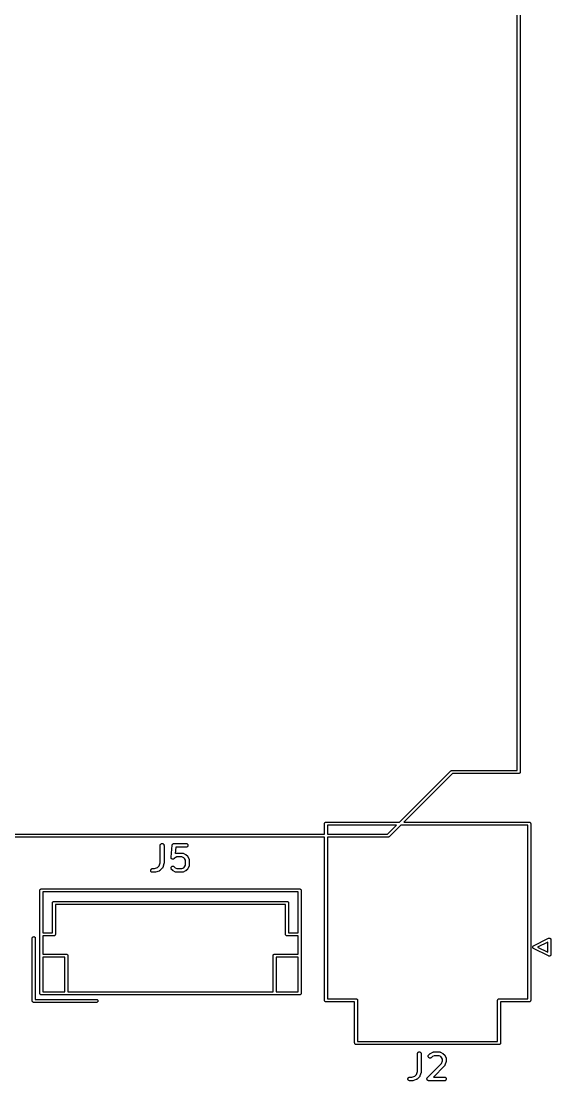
# Model space of a CAD drawing. Extents: x 61 to 193, y -174 to -70.
# Drawn here: x 171.81 to 192.92, y -172.97 to -130.74 of the extents above; entities that cross this region are included whole.
import ezdxf

# ---------------------------------------------------------------- set-up
doc = ezdxf.new("R2010")
doc.units = 0
doc.header["$MEASUREMENT"] = 0
doc.layers.add('BLACK', color=7, linetype='CONTINUOUS')

msp = doc.modelspace()

# ---------------------------------------------------------------- linework, layer by layer
at = {"layer": 'BLACK', "linetype": 'CONTINUOUS'}
for p, q in [((191.586, -160.598), (191.586, -94.418)), ((191.706, -94.3609), (191.706, -160.655)), ((186.889, -162.66), (188.931, -160.618)), ((189.001, -160.718), (187.059, -162.66)), ((188.931, -160.618), (188.933, -160.615)), ((188.933, -160.615), (188.936, -160.613)), ((188.936, -160.613), (188.943, -160.608)), ((188.936, -160.613), (188.936, -160.613)), ((188.943, -160.608), (188.95, -160.604)), ((188.95, -160.604), (188.953, -160.602)), ((188.953, -160.602), (188.964, -160.599)), ((188.964, -160.599), (188.973, -160.598)), ((188.973, -160.598), (188.973, -160.598)), ((188.973, -160.598), (188.976, -160.598)), ((188.976, -160.598), (188.979, -160.598)), ((188.979, -160.598), (191.586, -160.598)), ((191.643, -160.718), (189.001, -160.718)), ((191.646, -160.718), (191.643, -160.718)), ((191.649, -160.718), (191.646, -160.718)), ((191.658, -160.717), (191.649, -160.718)), ((191.649, -160.718), (191.649, -160.718)), ((191.669, -160.714), (191.658, -160.717)), ((191.679, -160.708), (191.669, -160.714)), ((191.689, -160.701), (191.679, -160.708)), ((191.696, -160.691), (191.689, -160.701)), ((191.702, -160.681), (191.696, -160.691)), ((191.705, -160.67), (191.702, -160.681)), ((191.706, -160.658), (191.705, -160.67)), ((191.706, -160.655), (191.706, -160.658)), ((183.902, -162.72), (183.903, -162.708)), ((183.902, -162.723), (183.902, -162.72)), ((183.902, -163.138), (183.902, -162.723)), ((183.903, -162.708), (183.906, -162.697)), ((183.906, -162.697), (183.912, -162.687)), ((183.912, -162.687), (183.919, -162.677)), ((183.919, -162.677), (183.929, -162.67)), ((183.929, -162.67), (183.939, -162.664)), ((183.939, -162.664), (183.95, -162.661)), ((183.95, -162.661), (183.959, -162.66)), ((183.959, -162.66), (183.959, -162.66)), ((183.959, -162.66), (183.962, -162.66)), ((183.962, -162.66), (183.965, -162.66)), ((183.965, -162.66), (186.889, -162.66)), ((184.022, -162.78), (184.022, -163.138)), ((186.769, -162.78), (184.022, -162.78)), ((186.411, -163.138), (186.769, -162.78)), ((186.939, -162.78), (186.481, -163.238)), ((192.002, -162.78), (186.939, -162.78)), ((187.059, -162.66), (192.059, -162.66)), ((192.002, -169.7), (192.002, -162.78)), ((192.059, -162.66), (192.062, -162.66)), ((192.062, -162.66), (192.065, -162.66)), ((192.065, -162.66), (192.065, -162.66)), ((192.065, -162.66), (192.074, -162.661)), ((192.074, -162.661), (192.085, -162.664)), ((192.085, -162.664), (192.095, -162.67)), ((192.095, -162.67), (192.105, -162.677)), ((192.105, -162.677), (192.112, -162.687)), ((192.112, -162.687), (192.118, -162.697)), ((192.118, -162.697), (192.121, -162.708)), ((192.121, -162.708), (192.122, -162.72)), ((192.122, -162.72), (192.122, -162.723)), ((192.122, -162.723), (192.122, -169.757)), ((162.862, -163.138), (183.902, -163.138)), ((183.902, -163.258), (162.862, -163.258)), ((183.902, -169.757), (183.902, -163.258)), ((184.022, -163.138), (186.411, -163.138)), ((186.433, -163.258), (184.022, -163.258)), ((184.022, -163.258), (184.022, -169.7)), ((186.436, -163.258), (186.433, -163.258)), ((186.439, -163.258), (186.436, -163.258)), ((186.448, -163.257), (186.439, -163.258)), ((186.439, -163.258), (186.439, -163.258)), ((186.459, -163.254), (186.448, -163.257)), ((186.469, -163.248), (186.459, -163.254)), ((186.47, -163.247), (186.469, -163.248)), ((186.476, -163.243), (186.47, -163.247)), ((186.479, -163.241), (186.476, -163.243)), ((186.476, -163.243), (186.476, -163.243)), ((186.481, -163.238), (186.479, -163.241)), ((177.352, -163.583), (177.353, -163.569)), ((177.352, -163.584), (177.352, -163.583)), ((177.352, -164.286), (177.352, -163.584)), ((177.353, -163.569), (177.358, -163.555)), ((177.358, -163.555), (177.365, -163.542)), ((177.365, -163.542), (177.374, -163.531)), ((177.374, -163.531), (177.386, -163.522)), ((177.386, -163.522), (177.399, -163.515)), ((177.399, -163.515), (177.413, -163.511)), ((177.413, -163.511), (177.427, -163.509)), ((177.427, -163.509), (177.442, -163.511)), ((177.442, -163.511), (177.456, -163.515)), ((177.456, -163.515), (177.469, -163.522)), ((177.469, -163.522), (177.48, -163.532)), ((177.48, -163.532), (177.489, -163.543)), ((177.489, -163.543), (177.496, -163.556)), ((177.496, -163.556), (177.5, -163.57)), ((177.5, -163.57), (177.502, -163.584)), ((177.502, -163.584), (177.502, -164.299)), ((177.781, -164.053), (177.828, -163.577)), ((177.828, -163.576), (177.829, -163.573)), ((177.828, -163.577), (177.828, -163.576)), ((177.829, -163.569), (177.831, -163.565)), ((177.829, -163.573), (177.829, -163.569)), ((177.831, -163.562), (177.833, -163.559)), ((177.831, -163.565), (177.831, -163.562)), ((177.833, -163.559), (177.834, -163.555)), ((177.834, -163.555), (177.836, -163.552)), ((177.836, -163.552), (177.837, -163.548)), ((177.837, -163.548), (177.839, -163.545)), ((177.839, -163.545), (177.841, -163.542)), ((177.841, -163.542), (177.843, -163.539)), ((177.843, -163.539), (177.845, -163.536)), ((177.845, -163.536), (177.848, -163.534)), ((177.848, -163.534), (177.85, -163.531)), ((177.85, -163.531), (177.853, -163.529)), ((177.853, -163.529), (177.856, -163.526)), ((177.856, -163.526), (177.859, -163.524)), ((177.859, -163.524), (177.861, -163.522)), ((177.861, -163.522), (177.865, -163.52)), ((177.865, -163.52), (177.868, -163.518)), ((177.868, -163.518), (177.871, -163.517)), ((177.871, -163.517), (177.874, -163.515)), ((177.874, -163.515), (177.878, -163.514)), ((177.878, -163.514), (177.882, -163.512)), ((177.882, -163.512), (177.885, -163.512)), ((177.885, -163.512), (177.888, -163.511)), ((177.888, -163.511), (177.892, -163.51)), ((177.892, -163.51), (177.896, -163.51)), ((177.896, -163.51), (177.9, -163.51)), ((177.9, -163.51), (177.903, -163.509)), ((177.903, -163.509), (178.379, -163.509)), ((177.971, -163.659), (177.946, -163.908)), ((178.379, -163.659), (177.971, -163.659)), ((178.379, -163.509), (178.38, -163.509)), ((178.394, -163.658), (178.379, -163.659)), ((178.38, -163.509), (178.395, -163.511)), ((178.408, -163.654), (178.394, -163.658)), ((178.395, -163.511), (178.409, -163.515)), ((178.421, -163.647), (178.408, -163.654)), ((178.409, -163.515), (178.421, -163.522)), ((178.421, -163.522), (178.433, -163.532)), ((178.432, -163.638), (178.421, -163.647)), ((178.441, -163.626), (178.432, -163.638)), ((178.433, -163.532), (178.442, -163.543)), ((178.448, -163.613), (178.441, -163.626)), ((178.442, -163.543), (178.449, -163.556)), ((178.453, -163.599), (178.448, -163.613)), ((178.449, -163.556), (178.453, -163.57)), ((178.453, -163.57), (178.454, -163.585)), ((178.454, -163.585), (178.453, -163.599)), ((177.78, -164.06), (177.781, -164.057)), ((177.781, -164.064), (177.78, -164.06)), ((177.781, -164.057), (177.781, -164.053)), ((177.781, -164.068), (177.781, -164.064)), ((177.781, -164.071), (177.781, -164.068)), ((177.782, -164.075), (177.781, -164.071)), ((177.783, -164.078), (177.782, -164.075)), ((177.783, -164.082), (177.783, -164.078)), ((177.785, -164.085), (177.783, -164.082)), ((177.786, -164.089), (177.785, -164.085)), ((177.788, -164.092), (177.786, -164.089)), ((177.789, -164.096), (177.788, -164.092)), ((177.791, -164.099), (177.789, -164.096)), ((177.793, -164.102), (177.791, -164.099)), ((177.795, -164.105), (177.793, -164.102)), ((177.797, -164.108), (177.795, -164.105)), ((177.8, -164.11), (177.797, -164.108)), ((177.802, -164.113), (177.8, -164.11)), ((177.805, -164.116), (177.802, -164.113)), ((177.807, -164.118), (177.805, -164.116)), ((177.81, -164.12), (177.807, -164.118)), ((177.813, -164.123), (177.81, -164.12)), ((177.816, -164.124), (177.813, -164.123)), ((177.819, -164.126), (177.816, -164.124)), ((177.823, -164.128), (177.819, -164.126)), ((177.826, -164.13), (177.823, -164.128)), ((177.829, -164.131), (177.826, -164.13)), ((177.833, -164.132), (177.829, -164.131)), ((177.836, -164.133), (177.833, -164.132)), ((177.84, -164.134), (177.836, -164.133)), ((177.844, -164.134), (177.84, -164.134)), ((177.847, -164.135), (177.844, -164.134)), ((177.851, -164.135), (177.847, -164.135)), ((177.854, -164.136), (177.851, -164.135)), ((177.858, -164.135), (177.854, -164.136)), ((177.862, -164.135), (177.858, -164.135)), ((177.865, -164.135), (177.862, -164.135)), ((177.869, -164.134), (177.865, -164.135)), ((177.873, -164.133), (177.869, -164.134)), ((177.876, -164.133), (177.873, -164.133)), ((177.88, -164.131), (177.876, -164.133)), ((177.883, -164.13), (177.88, -164.131)), ((177.886, -164.128), (177.883, -164.13)), ((177.89, -164.127), (177.886, -164.128)), ((177.893, -164.125), (177.89, -164.127)), ((177.896, -164.123), (177.893, -164.125)), ((177.899, -164.121), (177.896, -164.123)), ((177.902, -164.119), (177.899, -164.121)), ((177.905, -164.117), (177.902, -164.119)), ((177.908, -164.114), (177.905, -164.117)), ((177.947, -164.075), (177.908, -164.114)), ((177.908, -164.114), (177.908, -164.114)), ((177.946, -163.908), (177.965, -163.898)), ((178.016, -164.04), (177.947, -164.075)), ((177.965, -163.898), (177.968, -163.897)), ((177.965, -163.898), (177.965, -163.898)), ((177.968, -163.897), (177.97, -163.896)), ((177.97, -163.896), (177.974, -163.895)), ((177.974, -163.895), (177.979, -163.893)), ((177.979, -163.893), (177.981, -163.892)), ((177.981, -163.892), (177.984, -163.892)), ((177.984, -163.892), (177.989, -163.891)), ((177.989, -163.891), (177.994, -163.89)), ((177.994, -163.89), (177.996, -163.891)), ((177.996, -163.891), (177.998, -163.89)), ((177.998, -163.89), (178.236, -163.89)), ((178.218, -164.04), (178.016, -164.04)), ((178.287, -164.075), (178.218, -164.04)), ((178.236, -163.89), (178.237, -163.89)), ((178.237, -163.89), (178.239, -163.891)), ((178.239, -163.891), (178.242, -163.891)), ((178.242, -163.891), (178.247, -163.891)), ((178.247, -163.891), (178.252, -163.892)), ((178.252, -163.892), (178.254, -163.893)), ((178.254, -163.893), (178.256, -163.893)), ((178.256, -163.893), (178.261, -163.895)), ((178.261, -163.895), (178.266, -163.896)), ((178.266, -163.896), (178.268, -163.897)), ((178.268, -163.897), (178.27, -163.898)), ((178.27, -163.898), (178.365, -163.946)), ((178.317, -164.105), (178.287, -164.075)), ((178.352, -164.174), (178.317, -164.105)), ((178.352, -164.376), (178.352, -164.174)), ((178.365, -163.946), (178.366, -163.946)), ((178.366, -163.946), (178.369, -163.949)), ((178.369, -163.949), (178.373, -163.951)), ((178.373, -163.951), (178.376, -163.953)), ((178.376, -163.953), (178.378, -163.954)), ((178.378, -163.954), (178.381, -163.957)), ((178.381, -163.957), (178.384, -163.96)), ((178.384, -163.96), (178.432, -164.008)), ((178.432, -164.008), (178.433, -164.008)), ((178.433, -164.008), (178.435, -164.012)), ((178.435, -164.012), (178.438, -164.015)), ((178.438, -164.015), (178.44, -164.017)), ((178.44, -164.017), (178.442, -164.02)), ((178.442, -164.02), (178.444, -164.023)), ((178.444, -164.023), (178.446, -164.027)), ((178.446, -164.027), (178.494, -164.122)), ((178.494, -164.122), (178.494, -164.123)), ((178.494, -164.123), (178.495, -164.125)), ((178.495, -164.125), (178.496, -164.127)), ((178.496, -164.127), (178.497, -164.132)), ((178.497, -164.132), (178.499, -164.137)), ((178.499, -164.137), (178.5, -164.139)), ((178.5, -164.139), (178.5, -164.141)), ((178.5, -164.141), (178.501, -164.146)), ((178.501, -164.146), (178.502, -164.151)), ((178.502, -164.151), (178.501, -164.154)), ((178.501, -164.154), (178.502, -164.156)), ((178.502, -164.156), (178.502, -164.394)), ((176.971, -164.584), (176.972, -164.569)), ((176.972, -164.598), (176.971, -164.584)), ((176.972, -164.569), (176.977, -164.555)), ((176.976, -164.612), (176.972, -164.598)), ((176.983, -164.625), (176.976, -164.612)), ((176.977, -164.555), (176.984, -164.542)), ((176.992, -164.637), (176.983, -164.625)), ((176.984, -164.542), (176.993, -164.531)), ((177.003, -164.646), (176.992, -164.637)), ((176.993, -164.531), (177.004, -164.522)), ((177.016, -164.653), (177.003, -164.646)), ((177.004, -164.522), (177.017, -164.515)), ((177.03, -164.658), (177.016, -164.653)), ((177.017, -164.515), (177.031, -164.511)), ((177.045, -164.659), (177.03, -164.658)), ((177.031, -164.511), (177.046, -164.509)), ((177.046, -164.659), (177.045, -164.659)), ((177.046, -164.509), (177.129, -164.509)), ((177.141, -164.659), (177.046, -164.659)), ((177.129, -164.509), (177.243, -164.471)), ((177.145, -164.659), (177.141, -164.659)), ((177.149, -164.659), (177.145, -164.659)), ((177.152, -164.658), (177.149, -164.659)), ((177.156, -164.658), (177.152, -164.658)), ((177.16, -164.657), (177.156, -164.658)), ((177.164, -164.656), (177.16, -164.657)), ((177.165, -164.656), (177.164, -164.656)), ((177.308, -164.608), (177.165, -164.656)), ((177.243, -164.471), (177.313, -164.401)), ((177.31, -164.607), (177.308, -164.608)), ((177.312, -164.606), (177.31, -164.607)), ((177.316, -164.604), (177.312, -164.606)), ((177.313, -164.401), (177.352, -164.286)), ((177.321, -164.602), (177.316, -164.604)), ((177.323, -164.601), (177.321, -164.602)), ((177.325, -164.6), (177.323, -164.601)), ((177.329, -164.596), (177.325, -164.6)), ((177.333, -164.594), (177.329, -164.596)), ((177.334, -164.592), (177.333, -164.594)), ((177.336, -164.591), (177.334, -164.592)), ((177.337, -164.59), (177.336, -164.591)), ((177.432, -164.495), (177.337, -164.59)), ((177.433, -164.493), (177.432, -164.495)), ((177.435, -164.491), (177.433, -164.493)), ((177.438, -164.487), (177.435, -164.491)), ((177.441, -164.483), (177.438, -164.487)), ((177.442, -164.481), (177.441, -164.483)), ((177.444, -164.48), (177.442, -164.481)), ((177.446, -164.475), (177.444, -164.48)), ((177.448, -164.47), (177.446, -164.475)), ((177.449, -164.468), (177.448, -164.47)), ((177.45, -164.466), (177.449, -164.468)), ((177.498, -164.322), (177.45, -164.465)), ((177.45, -164.465), (177.45, -164.466)), ((177.499, -164.318), (177.498, -164.322)), ((177.5, -164.314), (177.499, -164.318)), ((177.501, -164.308), (177.5, -164.311)), ((177.5, -164.311), (177.5, -164.314)), ((177.502, -164.3), (177.501, -164.304)), ((177.501, -164.304), (177.501, -164.308)), ((177.502, -164.299), (177.502, -164.3)), ((177.78, -164.488), (177.782, -164.474)), ((177.782, -164.503), (177.78, -164.488)), ((177.782, -164.474), (177.786, -164.46)), ((177.786, -164.517), (177.782, -164.503)), ((177.786, -164.46), (177.793, -164.447)), ((177.792, -164.53), (177.786, -164.517)), ((177.801, -164.541), (177.792, -164.53)), ((177.793, -164.447), (177.803, -164.436)), ((177.802, -164.542), (177.801, -164.541)), ((177.85, -164.59), (177.802, -164.542)), ((177.803, -164.436), (177.814, -164.427)), ((177.814, -164.427), (177.827, -164.42)), ((177.827, -164.42), (177.841, -164.416)), ((177.841, -164.416), (177.855, -164.414)), ((177.853, -164.592), (177.85, -164.59)), ((177.856, -164.595), (177.853, -164.592)), ((177.855, -164.414), (177.87, -164.416)), ((177.859, -164.597), (177.856, -164.595)), ((177.861, -164.599), (177.859, -164.597)), ((177.865, -164.601), (177.861, -164.599)), ((177.868, -164.603), (177.865, -164.601)), ((177.869, -164.604), (177.868, -164.603)), ((177.965, -164.651), (177.869, -164.604)), ((177.87, -164.416), (177.884, -164.42)), ((177.884, -164.42), (177.897, -164.427)), ((177.897, -164.427), (177.908, -164.436)), ((177.908, -164.436), (177.947, -164.475)), ((177.947, -164.475), (178.016, -164.509)), ((177.967, -164.652), (177.965, -164.651)), ((177.969, -164.653), (177.967, -164.652)), ((177.973, -164.655), (177.969, -164.653)), ((177.978, -164.657), (177.973, -164.655)), ((177.98, -164.657), (177.978, -164.657)), ((177.983, -164.658), (177.98, -164.657)), ((177.988, -164.658), (177.983, -164.658)), ((177.993, -164.659), (177.988, -164.658)), ((177.995, -164.659), (177.993, -164.659)), ((177.997, -164.659), (177.995, -164.659)), ((177.998, -164.659), (177.997, -164.659)), ((178.236, -164.659), (177.998, -164.659)), ((178.016, -164.509), (178.218, -164.509)), ((178.218, -164.509), (178.287, -164.475)), ((178.238, -164.659), (178.236, -164.659)), ((178.241, -164.659), (178.238, -164.659)), ((178.246, -164.658), (178.241, -164.659)), ((178.251, -164.658), (178.246, -164.658)), ((178.253, -164.657), (178.251, -164.658)), ((178.255, -164.657), (178.253, -164.657)), ((178.26, -164.655), (178.255, -164.657)), ((178.265, -164.654), (178.26, -164.655)), ((178.267, -164.653), (178.265, -164.654)), ((178.269, -164.652), (178.267, -164.653)), ((178.27, -164.651), (178.269, -164.652)), ((178.365, -164.604), (178.27, -164.651)), ((178.287, -164.475), (178.317, -164.445)), ((178.317, -164.445), (178.352, -164.376)), ((178.369, -164.602), (178.365, -164.604)), ((178.372, -164.6), (178.369, -164.602)), ((178.375, -164.598), (178.372, -164.6)), ((178.377, -164.596), (178.375, -164.598)), ((178.38, -164.593), (178.377, -164.596)), ((178.384, -164.591), (178.38, -164.593)), ((178.432, -164.542), (178.384, -164.59)), ((178.384, -164.59), (178.384, -164.591)), ((178.435, -164.539), (178.432, -164.542)), ((178.438, -164.536), (178.435, -164.539)), ((178.439, -164.533), (178.438, -164.536)), ((178.441, -164.531), (178.439, -164.533)), ((178.443, -164.527), (178.441, -164.531)), ((178.446, -164.524), (178.443, -164.527)), ((178.494, -164.427), (178.446, -164.523)), ((178.446, -164.523), (178.446, -164.524)), ((178.495, -164.425), (178.494, -164.427)), ((178.496, -164.423), (178.495, -164.425)), ((178.497, -164.419), (178.496, -164.423)), ((178.499, -164.414), (178.497, -164.419)), ((178.5, -164.409), (178.499, -164.412)), ((178.499, -164.412), (178.499, -164.414)), ((178.501, -164.404), (178.5, -164.409)), ((178.502, -164.395), (178.501, -164.397)), ((178.501, -164.397), (178.501, -164.399)), ((178.501, -164.399), (178.501, -164.404)), ((178.502, -164.394), (178.502, -164.395)), ((172.55, -165.382), (172.551, -165.37)), ((172.55, -165.385), (172.55, -165.382)), ((172.55, -167.129), (172.55, -165.385)), ((172.551, -165.37), (172.554, -165.359)), ((172.554, -165.359), (172.56, -165.349)), ((172.56, -165.349), (172.567, -165.339)), ((172.567, -165.339), (172.577, -165.332)), ((172.577, -165.332), (172.587, -165.326)), ((172.587, -165.326), (172.598, -165.323)), ((172.598, -165.323), (172.607, -165.322)), ((172.607, -165.322), (172.61, -165.322)), ((172.61, -165.322), (172.613, -165.322)), ((172.613, -165.322), (182.907, -165.322)), ((172.67, -165.442), (172.67, -167.072)), ((182.85, -165.442), (172.67, -165.442)), ((182.85, -167.072), (182.85, -165.442)), ((182.907, -165.322), (182.91, -165.322)), ((182.91, -165.322), (182.913, -165.322)), ((182.913, -165.322), (182.922, -165.323)), ((182.922, -165.323), (182.933, -165.326)), ((182.933, -165.326), (182.943, -165.332)), ((182.943, -165.332), (182.953, -165.339)), ((182.953, -165.339), (182.96, -165.349)), ((182.96, -165.349), (182.966, -165.359)), ((182.966, -165.359), (182.969, -165.37)), ((182.969, -165.37), (182.97, -165.382)), ((182.97, -165.382), (182.97, -165.385)), ((182.97, -165.385), (182.97, -167.129)), ((173.05, -165.882), (173.051, -165.87)), ((173.05, -165.885), (173.05, -165.882)), ((173.05, -167.072), (173.05, -165.885)), ((173.051, -165.87), (173.054, -165.859)), ((173.054, -165.859), (173.06, -165.849)), ((173.06, -165.849), (173.067, -165.839)), ((173.067, -165.839), (173.077, -165.832)), ((173.077, -165.832), (173.087, -165.826)), ((173.087, -165.826), (173.098, -165.823)), ((173.098, -165.823), (173.107, -165.822)), ((173.107, -165.822), (173.107, -165.822)), ((173.107, -165.822), (173.11, -165.822)), ((173.11, -165.822), (173.113, -165.822)), ((173.113, -165.822), (182.407, -165.822)), ((173.17, -165.942), (173.17, -167.129)), ((182.35, -165.942), (173.17, -165.942)), ((182.35, -167.129), (182.35, -165.942)), ((182.407, -165.822), (182.41, -165.822)), ((182.41, -165.822), (182.413, -165.822)), ((182.413, -165.822), (182.413, -165.822)), ((182.413, -165.822), (182.422, -165.823)), ((182.422, -165.823), (182.433, -165.826)), ((182.433, -165.826), (182.443, -165.832)), ((182.443, -165.832), (182.453, -165.839)), ((182.453, -165.839), (182.46, -165.849)), ((182.46, -165.849), (182.466, -165.859)), ((182.466, -165.859), (182.469, -165.87)), ((182.469, -165.87), (182.47, -165.882)), ((182.47, -165.882), (182.47, -165.885)), ((182.47, -165.885), (182.47, -167.072)), ((172.55, -167.132), (172.55, -167.129)), ((172.55, -167.135), (172.55, -167.132)), ((172.55, -167.979), (172.55, -167.135)), ((172.67, -167.072), (173.05, -167.072)), ((173.107, -167.192), (172.67, -167.192)), ((172.67, -167.192), (172.67, -167.922)), ((173.11, -167.192), (173.107, -167.192)), ((173.113, -167.192), (173.11, -167.192)), ((173.122, -167.191), (173.113, -167.192)), ((173.113, -167.192), (173.113, -167.192)), ((173.133, -167.188), (173.122, -167.191)), ((173.143, -167.182), (173.133, -167.188)), ((173.153, -167.175), (173.143, -167.182)), ((173.16, -167.165), (173.153, -167.175)), ((173.166, -167.155), (173.16, -167.165)), ((173.169, -167.144), (173.166, -167.155)), ((173.17, -167.132), (173.169, -167.144)), ((173.17, -167.129), (173.17, -167.132)), ((182.35, -167.132), (182.35, -167.129)), ((182.351, -167.144), (182.35, -167.132)), ((182.354, -167.155), (182.351, -167.144)), ((182.36, -167.165), (182.354, -167.155)), ((182.367, -167.175), (182.36, -167.165)), ((182.377, -167.182), (182.367, -167.175)), ((182.387, -167.188), (182.377, -167.182)), ((182.398, -167.191), (182.387, -167.188)), ((182.407, -167.192), (182.398, -167.191)), ((182.41, -167.192), (182.407, -167.192)), ((182.407, -167.192), (182.407, -167.192)), ((182.413, -167.192), (182.41, -167.192)), ((182.85, -167.192), (182.413, -167.192)), ((182.47, -167.072), (182.85, -167.072)), ((182.85, -167.922), (182.85, -167.192)), ((182.97, -167.129), (182.97, -167.132)), ((182.97, -167.132), (182.97, -167.135)), ((182.97, -167.135), (182.97, -167.979)), ((172.25, -167.279), (172.251, -167.27)), ((172.25, -169.779), (172.25, -167.279)), ((172.251, -167.27), (172.254, -167.259)), ((172.254, -167.259), (172.26, -167.249)), ((172.26, -167.249), (172.267, -167.239)), ((172.267, -167.239), (172.277, -167.232)), ((172.277, -167.232), (172.287, -167.226)), ((172.287, -167.226), (172.298, -167.223)), ((172.298, -167.223), (172.31, -167.222)), ((172.31, -167.222), (172.322, -167.223)), ((172.322, -167.223), (172.333, -167.226)), ((172.333, -167.226), (172.343, -167.232)), ((172.343, -167.232), (172.353, -167.239)), ((172.353, -167.239), (172.36, -167.249)), ((172.36, -167.249), (172.366, -167.259)), ((172.366, -167.259), (172.369, -167.27)), ((172.369, -167.27), (172.37, -167.279)), ((172.37, -167.279), (172.37, -169.722)), ((192.202, -167.632), (192.203, -167.628)), ((192.202, -167.634), (192.202, -167.632)), ((192.202, -167.636), (192.202, -167.634)), ((192.202, -167.64), (192.202, -167.636)), ((192.203, -167.628), (192.204, -167.624)), ((192.204, -167.623), (192.205, -167.621)), ((192.204, -167.624), (192.204, -167.623)), ((192.205, -167.621), (192.207, -167.617)), ((192.207, -167.617), (192.208, -167.613)), ((192.208, -167.613), (192.209, -167.612)), ((192.209, -167.612), (192.21, -167.61)), ((192.21, -167.61), (192.212, -167.607)), ((192.212, -167.607), (192.214, -167.603)), ((192.214, -167.603), (192.216, -167.602)), ((192.216, -167.6), (192.22, -167.598)), ((192.216, -167.602), (192.216, -167.6)), ((192.22, -167.598), (192.222, -167.594)), ((192.222, -167.594), (192.224, -167.594)), ((192.224, -167.594), (192.225, -167.592)), ((192.225, -167.592), (192.229, -167.59)), ((192.229, -167.59), (192.232, -167.588)), ((192.232, -167.588), (192.236, -167.586)), ((192.236, -167.586), (192.834, -167.287)), ((192.802, -167.437), (192.396, -167.64)), ((192.802, -167.843), (192.802, -167.437)), ((192.834, -167.287), (192.839, -167.284)), ((192.839, -167.284), (192.843, -167.283)), ((192.843, -167.283), (192.846, -167.282)), ((192.846, -167.282), (192.848, -167.281)), ((192.848, -167.281), (192.85, -167.281)), ((192.85, -167.281), (192.854, -167.28)), ((192.854, -167.28), (192.858, -167.28)), ((192.858, -167.28), (192.86, -167.28)), ((192.86, -167.28), (192.862, -167.28)), ((192.862, -167.28), (192.866, -167.28)), ((192.866, -167.28), (192.87, -167.28)), ((192.87, -167.28), (192.872, -167.281)), ((192.872, -167.281), (192.874, -167.281)), ((192.874, -167.281), (192.877, -167.282)), ((192.877, -167.282), (192.881, -167.283)), ((192.881, -167.283), (192.883, -167.284)), ((192.883, -167.284), (192.885, -167.284)), ((192.885, -167.284), (192.888, -167.286)), ((192.888, -167.286), (192.892, -167.288)), ((192.892, -167.288), (192.894, -167.289)), ((192.894, -167.289), (192.895, -167.29)), ((192.895, -167.29), (192.898, -167.292)), ((192.898, -167.292), (192.902, -167.294)), ((192.902, -167.294), (192.903, -167.296)), ((192.903, -167.296), (192.905, -167.297)), ((192.905, -167.297), (192.907, -167.3)), ((192.907, -167.3), (192.91, -167.303)), ((192.91, -167.303), (192.911, -167.305)), ((192.911, -167.305), (192.912, -167.307)), ((192.912, -167.307), (192.914, -167.31)), ((192.914, -167.31), (192.916, -167.313)), ((192.916, -167.313), (192.917, -167.315)), ((192.917, -167.315), (192.918, -167.317)), ((192.918, -167.317), (192.919, -167.321)), ((192.919, -167.321), (192.92, -167.324)), ((192.92, -167.324), (192.921, -167.326)), ((192.921, -167.326), (192.921, -167.328)), ((192.921, -167.328), (192.922, -167.332)), ((192.922, -167.332), (192.922, -167.336)), ((192.922, -167.336), (192.922, -167.341)), ((192.922, -167.341), (192.922, -167.939)), ((172.55, -167.982), (172.55, -167.979)), ((172.55, -167.985), (172.55, -167.982)), ((172.55, -169.479), (172.55, -167.985)), ((172.67, -167.922), (173.607, -167.922)), ((172.67, -168.042), (172.67, -169.422)), ((173.55, -168.042), (172.67, -168.042)), ((173.55, -169.422), (173.55, -168.042)), ((173.607, -167.922), (173.61, -167.922)), ((173.61, -167.922), (173.613, -167.922)), ((173.613, -167.922), (173.613, -167.922)), ((173.613, -167.922), (173.622, -167.923)), ((173.622, -167.923), (173.633, -167.926)), ((173.633, -167.926), (173.643, -167.932)), ((173.643, -167.932), (173.653, -167.939)), ((173.653, -167.939), (173.66, -167.949)), ((173.66, -167.949), (173.666, -167.959)), ((173.666, -167.959), (173.669, -167.97)), ((173.669, -167.97), (173.67, -167.982)), ((173.67, -167.982), (173.67, -167.985)), ((173.67, -167.985), (173.67, -169.422)), ((181.85, -167.982), (181.851, -167.97)), ((181.85, -167.985), (181.85, -167.982)), ((181.85, -169.422), (181.85, -167.985)), ((181.851, -167.97), (181.854, -167.959)), ((181.854, -167.959), (181.86, -167.949)), ((181.86, -167.949), (181.867, -167.939)), ((181.867, -167.939), (181.877, -167.932)), ((181.877, -167.932), (181.887, -167.926)), ((181.887, -167.926), (181.898, -167.923)), ((181.898, -167.923), (181.907, -167.922)), ((181.907, -167.922), (181.91, -167.922)), ((181.91, -167.922), (181.913, -167.922)), ((181.913, -167.922), (182.85, -167.922)), ((181.97, -168.042), (181.97, -169.422)), ((182.85, -168.042), (181.97, -168.042)), ((182.85, -169.422), (182.85, -168.042)), ((182.97, -167.979), (182.97, -167.982)), ((182.97, -167.982), (182.97, -167.985)), ((182.97, -167.985), (182.97, -169.479)), ((192.202, -167.644), (192.202, -167.64)), ((192.202, -167.646), (192.202, -167.644)), ((192.202, -167.648), (192.202, -167.646)), ((192.203, -167.652), (192.202, -167.648)), ((192.204, -167.656), (192.203, -167.652)), ((192.204, -167.657), (192.204, -167.656)), ((192.205, -167.659), (192.204, -167.657)), ((192.207, -167.663), (192.205, -167.659)), ((192.208, -167.667), (192.207, -167.663)), ((192.209, -167.668), (192.208, -167.667)), ((192.21, -167.67), (192.209, -167.668)), ((192.212, -167.673), (192.21, -167.67)), ((192.214, -167.677), (192.212, -167.673)), ((192.216, -167.678), (192.214, -167.677)), ((192.216, -167.68), (192.216, -167.678)), ((192.22, -167.682), (192.216, -167.68)), ((192.222, -167.686), (192.22, -167.682)), ((192.224, -167.686), (192.222, -167.686)), ((192.225, -167.688), (192.224, -167.686)), ((192.229, -167.69), (192.225, -167.688)), ((192.232, -167.692), (192.229, -167.69)), ((192.236, -167.694), (192.232, -167.692)), ((192.834, -167.993), (192.236, -167.694)), ((192.396, -167.64), (192.802, -167.843)), ((192.839, -167.996), (192.834, -167.993)), ((192.843, -167.997), (192.839, -167.996)), ((192.846, -167.998), (192.843, -167.997)), ((192.848, -167.999), (192.846, -167.998)), ((192.85, -167.999), (192.848, -167.999)), ((192.854, -168), (192.85, -167.999)), ((192.858, -168), (192.854, -168)), ((192.86, -168), (192.858, -168)), ((192.862, -168), (192.86, -168)), ((192.866, -168), (192.862, -168)), ((192.87, -168), (192.866, -168)), ((192.872, -167.999), (192.87, -168)), ((192.874, -167.999), (192.872, -167.999)), ((192.877, -167.998), (192.874, -167.999)), ((192.881, -167.997), (192.877, -167.998)), ((192.883, -167.996), (192.881, -167.997)), ((192.885, -167.996), (192.883, -167.996)), ((192.888, -167.994), (192.885, -167.996)), ((192.892, -167.992), (192.888, -167.994)), ((192.894, -167.991), (192.892, -167.992)), ((192.895, -167.99), (192.894, -167.991)), ((192.898, -167.988), (192.895, -167.99)), ((192.902, -167.986), (192.898, -167.988)), ((192.903, -167.984), (192.902, -167.986)), ((192.905, -167.983), (192.903, -167.984)), ((192.907, -167.98), (192.905, -167.983)), ((192.91, -167.977), (192.907, -167.98)), ((192.911, -167.975), (192.91, -167.977)), ((192.912, -167.973), (192.911, -167.975)), ((192.914, -167.97), (192.912, -167.973)), ((192.916, -167.967), (192.914, -167.97)), ((192.917, -167.965), (192.916, -167.967)), ((192.918, -167.963), (192.917, -167.965)), ((192.919, -167.959), (192.918, -167.963)), ((192.92, -167.956), (192.919, -167.959)), ((192.921, -167.954), (192.92, -167.956)), ((192.922, -167.948), (192.921, -167.952)), ((192.921, -167.952), (192.921, -167.954)), ((192.922, -167.939), (192.922, -167.944)), ((192.922, -167.944), (192.922, -167.948)), ((172.37, -169.722), (174.813, -169.722)), ((172.55, -169.482), (172.55, -169.479)), ((172.551, -169.494), (172.55, -169.482)), ((172.554, -169.505), (172.551, -169.494)), ((172.56, -169.515), (172.554, -169.505)), ((172.567, -169.525), (172.56, -169.515)), ((172.577, -169.532), (172.567, -169.525)), ((172.587, -169.538), (172.577, -169.532)), ((172.598, -169.541), (172.587, -169.538)), ((172.607, -169.542), (172.598, -169.541)), ((172.61, -169.542), (172.607, -169.542)), ((172.607, -169.542), (172.607, -169.542)), ((172.613, -169.542), (172.61, -169.542)), ((173.607, -169.542), (172.613, -169.542)), ((172.67, -169.422), (173.55, -169.422)), ((173.61, -169.542), (173.607, -169.542)), ((173.613, -169.542), (173.61, -169.542)), ((181.907, -169.542), (173.613, -169.542)), ((173.67, -169.422), (181.85, -169.422)), ((174.813, -169.722), (174.822, -169.723)), ((174.822, -169.723), (174.833, -169.726)), ((174.833, -169.726), (174.843, -169.732)), ((174.843, -169.732), (174.853, -169.739)), ((174.853, -169.739), (174.86, -169.749)), ((174.86, -169.749), (174.866, -169.759)), ((181.91, -169.542), (181.907, -169.542)), ((181.913, -169.542), (181.91, -169.542)), ((182.907, -169.542), (181.913, -169.542)), ((181.97, -169.422), (182.85, -169.422)), ((182.91, -169.542), (182.907, -169.542)), ((182.913, -169.542), (182.91, -169.542)), ((182.922, -169.541), (182.913, -169.542)), ((182.913, -169.542), (182.913, -169.542)), ((182.933, -169.538), (182.922, -169.541)), ((182.943, -169.532), (182.933, -169.538)), ((182.953, -169.525), (182.943, -169.532)), ((182.96, -169.515), (182.953, -169.525)), ((182.966, -169.505), (182.96, -169.515)), ((182.969, -169.494), (182.966, -169.505)), ((182.97, -169.482), (182.969, -169.494)), ((182.97, -169.479), (182.97, -169.482)), ((184.022, -169.7), (185.159, -169.7)), ((185.159, -169.7), (185.162, -169.7)), ((185.162, -169.7), (185.165, -169.7)), ((185.165, -169.7), (185.174, -169.701)), ((185.174, -169.701), (185.185, -169.704)), ((185.185, -169.704), (185.195, -169.71)), ((185.195, -169.71), (185.205, -169.717)), ((185.205, -169.717), (185.212, -169.727)), ((185.212, -169.727), (185.218, -169.737)), ((185.218, -169.737), (185.221, -169.748)), ((185.221, -169.748), (185.222, -169.76)), ((190.802, -169.76), (190.803, -169.748)), ((190.803, -169.748), (190.806, -169.737)), ((190.806, -169.737), (190.812, -169.727)), ((190.812, -169.727), (190.819, -169.717)), ((190.819, -169.717), (190.829, -169.71)), ((190.829, -169.71), (190.839, -169.704)), ((190.839, -169.704), (190.85, -169.701)), ((190.85, -169.701), (190.859, -169.7)), ((190.859, -169.7), (190.862, -169.7)), ((190.862, -169.7), (190.865, -169.7)), ((190.865, -169.7), (192.002, -169.7)), ((172.25, -169.782), (172.25, -169.779)), ((172.251, -169.794), (172.25, -169.782)), ((172.254, -169.805), (172.251, -169.794)), ((172.26, -169.815), (172.254, -169.805)), ((172.267, -169.825), (172.26, -169.815)), ((172.277, -169.832), (172.267, -169.825)), ((172.287, -169.838), (172.277, -169.832)), ((172.298, -169.841), (172.287, -169.838)), ((172.307, -169.842), (172.298, -169.841)), ((172.31, -169.842), (172.307, -169.842)), ((172.307, -169.842), (172.307, -169.842)), ((172.313, -169.842), (172.31, -169.842)), ((174.813, -169.842), (172.313, -169.842)), ((174.822, -169.841), (174.813, -169.842)), ((174.833, -169.838), (174.822, -169.841)), ((174.843, -169.832), (174.833, -169.838)), ((174.853, -169.825), (174.843, -169.832)), ((174.86, -169.815), (174.853, -169.825)), ((174.866, -169.805), (174.86, -169.815)), ((174.866, -169.759), (174.869, -169.77)), ((174.869, -169.794), (174.866, -169.805)), ((174.869, -169.77), (174.87, -169.782)), ((174.87, -169.782), (174.869, -169.794)), ((183.902, -169.76), (183.902, -169.757)), ((183.903, -169.772), (183.902, -169.76)), ((183.906, -169.783), (183.903, -169.772)), ((183.912, -169.793), (183.906, -169.783)), ((183.919, -169.803), (183.912, -169.793)), ((183.912, -169.793), (183.912, -169.793)), ((183.929, -169.81), (183.919, -169.803)), ((183.939, -169.816), (183.929, -169.81)), ((183.95, -169.819), (183.939, -169.816)), ((183.962, -169.82), (183.95, -169.819)), ((183.965, -169.82), (183.962, -169.82)), ((185.102, -169.82), (183.965, -169.82)), ((185.102, -171.457), (185.102, -169.82)), ((185.222, -169.76), (185.222, -169.763)), ((185.222, -169.763), (185.222, -171.4)), ((190.802, -169.763), (190.802, -169.76)), ((190.802, -171.4), (190.802, -169.763)), ((192.059, -169.82), (190.922, -169.82)), ((190.922, -169.82), (190.922, -171.457)), ((192.062, -169.82), (192.059, -169.82)), ((192.074, -169.819), (192.062, -169.82)), ((192.085, -169.816), (192.074, -169.819)), ((192.095, -169.81), (192.085, -169.816)), ((192.105, -169.803), (192.095, -169.81)), ((192.112, -169.793), (192.105, -169.803)), ((192.118, -169.783), (192.112, -169.793)), ((192.121, -169.772), (192.118, -169.783)), ((192.122, -169.763), (192.121, -169.772)), ((192.122, -169.757), (192.122, -169.76)), ((192.122, -169.76), (192.122, -169.763)), ((192.122, -169.763), (192.122, -169.763)), ((185.222, -171.4), (190.802, -171.4)), ((185.102, -171.46), (185.102, -171.457)), ((185.103, -171.472), (185.102, -171.46)), ((185.106, -171.483), (185.103, -171.472)), ((185.112, -171.493), (185.106, -171.483)), ((185.119, -171.503), (185.112, -171.493)), ((185.129, -171.51), (185.119, -171.503)), ((185.139, -171.516), (185.129, -171.51)), ((185.15, -171.519), (185.139, -171.516)), ((185.162, -171.52), (185.15, -171.519)), ((185.165, -171.52), (185.162, -171.52)), ((190.859, -171.52), (185.165, -171.52)), ((187.61, -171.863), (187.617, -171.85)), ((187.617, -171.85), (187.626, -171.839)), ((187.626, -171.839), (187.638, -171.83)), ((187.638, -171.83), (187.651, -171.823)), ((187.651, -171.823), (187.665, -171.819)), ((187.665, -171.819), (187.679, -171.817)), ((187.679, -171.817), (187.694, -171.819)), ((187.694, -171.819), (187.708, -171.823)), ((187.708, -171.823), (187.721, -171.83)), ((187.721, -171.83), (187.732, -171.84)), ((187.732, -171.84), (187.741, -171.851)), ((187.741, -171.851), (187.748, -171.864)), ((188.121, -171.873), (188.217, -171.825)), ((188.217, -171.825), (188.22, -171.824)), ((188.217, -171.825), (188.217, -171.825)), ((188.22, -171.824), (188.222, -171.823)), ((188.222, -171.823), (188.226, -171.822)), ((188.226, -171.822), (188.231, -171.82)), ((188.231, -171.82), (188.233, -171.819)), ((188.233, -171.819), (188.236, -171.819)), ((188.236, -171.819), (188.241, -171.818)), ((188.241, -171.818), (188.246, -171.818)), ((188.246, -171.818), (188.248, -171.818)), ((188.248, -171.818), (188.25, -171.817)), ((188.25, -171.817), (188.488, -171.817)), ((188.488, -171.817), (188.489, -171.817)), ((188.489, -171.817), (188.491, -171.818)), ((188.491, -171.818), (188.494, -171.818)), ((188.494, -171.818), (188.499, -171.818)), ((188.499, -171.818), (188.504, -171.819)), ((188.504, -171.819), (188.506, -171.82)), ((188.506, -171.82), (188.508, -171.82)), ((188.508, -171.82), (188.513, -171.822)), ((188.513, -171.822), (188.518, -171.823)), ((188.518, -171.823), (188.52, -171.825)), ((188.52, -171.825), (188.522, -171.825)), ((188.522, -171.825), (188.617, -171.873)), ((190.862, -171.52), (190.859, -171.52)), ((190.874, -171.519), (190.862, -171.52)), ((190.885, -171.516), (190.874, -171.519)), ((190.895, -171.51), (190.885, -171.516)), ((190.905, -171.503), (190.895, -171.51)), ((190.912, -171.493), (190.905, -171.503)), ((190.918, -171.483), (190.912, -171.493)), ((190.921, -171.472), (190.918, -171.483)), ((190.922, -171.463), (190.921, -171.472)), ((190.922, -171.457), (190.922, -171.46)), ((190.922, -171.46), (190.922, -171.463)), ((190.922, -171.463), (190.922, -171.463)), ((187.604, -171.891), (187.605, -171.877)), ((187.604, -171.892), (187.604, -171.891)), ((187.604, -172.594), (187.604, -171.892)), ((187.605, -171.877), (187.61, -171.863)), ((187.748, -171.864), (187.752, -171.878)), ((187.752, -171.878), (187.754, -171.892)), ((187.754, -171.892), (187.754, -172.607)), ((188.007, -172.839), (188.565, -172.28)), ((188.032, -171.987), (188.034, -171.973)), ((188.034, -172.002), (188.032, -171.987)), ((188.034, -171.973), (188.038, -171.959)), ((188.038, -172.016), (188.034, -172.002)), ((188.038, -171.959), (188.045, -171.946)), ((188.045, -172.029), (188.038, -172.016)), ((188.045, -171.946), (188.054, -171.935)), ((188.054, -172.04), (188.045, -172.029)), ((188.054, -171.935), (188.102, -171.887)), ((188.065, -172.05), (188.054, -172.04)), ((188.078, -172.057), (188.065, -172.05)), ((188.092, -172.061), (188.078, -172.057)), ((188.106, -172.063), (188.092, -172.061)), ((188.102, -171.887), (188.103, -171.886)), ((188.103, -171.886), (188.106, -171.884)), ((188.106, -171.884), (188.109, -171.881)), ((188.121, -172.061), (188.106, -172.063)), ((188.109, -171.881), (188.112, -171.879)), ((188.112, -171.879), (188.114, -171.877)), ((188.114, -171.877), (188.118, -171.875)), ((188.118, -171.875), (188.121, -171.873)), ((188.135, -172.057), (188.121, -172.061)), ((188.148, -172.051), (188.135, -172.057)), ((188.16, -172.041), (188.148, -172.051)), ((188.199, -172.002), (188.16, -172.041)), ((188.16, -172.041), (188.16, -172.041)), ((188.268, -171.967), (188.199, -172.002)), ((188.47, -171.967), (188.268, -171.967)), ((188.539, -172.002), (188.47, -171.967)), ((188.569, -172.032), (188.539, -172.002)), ((188.565, -172.28), (188.604, -172.166)), ((188.604, -172.101), (188.569, -172.032)), ((188.604, -172.166), (188.604, -172.101)), ((188.617, -171.873), (188.618, -171.873)), ((188.618, -171.873), (188.621, -171.876)), ((188.621, -171.876), (188.625, -171.878)), ((188.625, -171.878), (188.628, -171.88)), ((188.628, -171.88), (188.63, -171.881)), ((188.63, -171.881), (188.633, -171.884)), ((188.633, -171.884), (188.636, -171.887)), ((188.636, -171.887), (188.684, -171.935)), ((188.684, -171.935), (188.685, -171.935)), ((188.685, -171.935), (188.687, -171.939)), ((188.687, -171.939), (188.69, -171.942)), ((188.69, -171.942), (188.692, -171.944)), ((188.692, -171.944), (188.694, -171.947)), ((188.694, -171.947), (188.696, -171.951)), ((188.696, -171.951), (188.698, -171.954)), ((188.698, -171.954), (188.746, -172.049)), ((188.75, -172.202), (188.702, -172.345)), ((188.746, -172.049), (188.746, -172.05)), ((188.746, -172.05), (188.747, -172.052)), ((188.747, -172.052), (188.748, -172.054)), ((188.748, -172.054), (188.749, -172.059)), ((188.749, -172.059), (188.751, -172.064)), ((188.751, -172.198), (188.75, -172.202)), ((188.751, -172.064), (188.752, -172.066)), ((188.752, -172.194), (188.751, -172.198)), ((188.752, -172.066), (188.752, -172.068)), ((188.752, -172.068), (188.753, -172.073)), ((188.753, -172.188), (188.752, -172.191)), ((188.752, -172.191), (188.752, -172.194)), ((188.753, -172.073), (188.754, -172.078)), ((188.754, -172.078), (188.753, -172.081)), ((188.753, -172.081), (188.754, -172.083)), ((188.754, -172.179), (188.753, -172.183)), ((188.753, -172.183), (188.753, -172.188)), ((188.754, -172.083), (188.754, -172.178)), ((188.754, -172.178), (188.754, -172.179)), ((187.565, -172.709), (187.604, -172.594)), ((187.75, -172.63), (187.702, -172.773)), ((187.751, -172.626), (187.75, -172.63)), ((187.752, -172.622), (187.751, -172.626)), ((187.753, -172.616), (187.752, -172.619)), ((187.752, -172.619), (187.752, -172.622)), ((187.754, -172.608), (187.753, -172.612)), ((187.753, -172.612), (187.753, -172.616)), ((187.754, -172.607), (187.754, -172.608)), ((188.684, -172.374), (188.241, -172.817)), ((188.685, -172.372), (188.684, -172.374)), ((188.687, -172.371), (188.685, -172.372)), ((188.69, -172.367), (188.687, -172.371)), ((188.693, -172.363), (188.69, -172.367)), ((188.694, -172.361), (188.693, -172.363)), ((188.696, -172.359), (188.694, -172.361)), ((188.698, -172.354), (188.696, -172.359)), ((188.7, -172.35), (188.698, -172.354)), ((188.701, -172.348), (188.7, -172.35)), ((188.702, -172.346), (188.701, -172.348)), ((188.702, -172.345), (188.702, -172.346)), ((187.223, -172.892), (187.224, -172.877)), ((187.224, -172.906), (187.223, -172.892)), ((187.224, -172.877), (187.229, -172.863)), ((187.228, -172.92), (187.224, -172.906)), ((187.235, -172.933), (187.228, -172.92)), ((187.229, -172.863), (187.236, -172.85)), ((187.244, -172.945), (187.235, -172.933)), ((187.236, -172.85), (187.245, -172.839)), ((187.255, -172.954), (187.244, -172.945)), ((187.245, -172.839), (187.256, -172.83)), ((187.268, -172.961), (187.255, -172.954)), ((187.256, -172.83), (187.269, -172.823)), ((187.282, -172.966), (187.268, -172.961)), ((187.269, -172.823), (187.283, -172.819)), ((187.297, -172.967), (187.282, -172.966)), ((187.283, -172.819), (187.298, -172.817)), ((187.298, -172.967), (187.297, -172.967)), ((187.298, -172.817), (187.381, -172.817)), ((187.393, -172.967), (187.298, -172.967)), ((187.381, -172.817), (187.495, -172.779)), ((187.397, -172.967), (187.393, -172.967)), ((187.401, -172.967), (187.397, -172.967)), ((187.404, -172.966), (187.401, -172.967)), ((187.408, -172.966), (187.404, -172.966)), ((187.412, -172.965), (187.408, -172.966)), ((187.416, -172.964), (187.412, -172.965)), ((187.417, -172.964), (187.416, -172.964)), ((187.56, -172.916), (187.417, -172.964)), ((187.495, -172.779), (187.565, -172.709)), ((187.562, -172.915), (187.56, -172.916)), ((187.564, -172.914), (187.562, -172.915)), ((187.568, -172.912), (187.564, -172.914)), ((187.573, -172.91), (187.568, -172.912)), ((187.575, -172.909), (187.573, -172.91)), ((187.577, -172.908), (187.575, -172.909)), ((187.581, -172.904), (187.577, -172.908)), ((187.585, -172.902), (187.581, -172.904)), ((187.586, -172.9), (187.585, -172.902)), ((187.588, -172.899), (187.586, -172.9)), ((187.589, -172.898), (187.588, -172.899)), ((187.684, -172.803), (187.589, -172.898)), ((187.685, -172.801), (187.684, -172.803)), ((187.687, -172.799), (187.685, -172.801)), ((187.69, -172.795), (187.687, -172.799)), ((187.693, -172.791), (187.69, -172.795)), ((187.694, -172.789), (187.693, -172.791)), ((187.696, -172.788), (187.694, -172.789)), ((187.698, -172.783), (187.696, -172.788)), ((187.7, -172.778), (187.698, -172.783)), ((187.701, -172.776), (187.7, -172.778)), ((187.702, -172.774), (187.701, -172.776)), ((187.702, -172.773), (187.702, -172.774)), ((187.985, -172.885), (187.986, -172.878)), ((187.985, -172.892), (187.985, -172.885)), ((187.985, -172.899), (187.985, -172.892)), ((187.985, -172.892), (187.985, -172.892)), ((187.985, -172.892), (187.985, -172.892)), ((187.986, -172.906), (187.985, -172.899)), ((187.986, -172.877), (187.988, -172.87)), ((187.986, -172.878), (187.986, -172.877)), ((187.986, -172.877), (187.986, -172.877)), ((187.986, -172.907), (187.986, -172.906)), ((187.988, -172.914), (187.986, -172.907)), ((187.986, -172.907), (187.986, -172.907)), ((187.988, -172.87), (187.99, -172.864)), ((187.99, -172.92), (187.988, -172.914)), ((187.99, -172.863), (187.994, -172.857)), ((187.99, -172.864), (187.99, -172.863)), ((187.99, -172.863), (187.99, -172.863)), ((187.99, -172.921), (187.99, -172.92)), ((187.994, -172.927), (187.99, -172.921)), ((187.99, -172.921), (187.99, -172.921)), ((187.994, -172.857), (187.997, -172.851)), ((187.997, -172.933), (187.994, -172.927)), ((187.997, -172.85), (188.002, -172.845)), ((187.997, -172.851), (187.997, -172.85)), ((187.997, -172.851), (187.997, -172.851)), ((187.997, -172.934), (187.997, -172.933)), ((188.002, -172.939), (187.997, -172.934)), ((187.997, -172.934), (187.997, -172.934)), ((188.002, -172.845), (188.007, -172.839)), ((188.006, -172.945), (188.002, -172.939)), ((188.012, -172.95), (188.006, -172.945)), ((188.006, -172.945), (188.006, -172.945)), ((188.006, -172.945), (188.006, -172.945)), ((188.017, -172.954), (188.012, -172.95)), ((188.024, -172.958), (188.017, -172.954)), ((188.017, -172.954), (188.017, -172.954)), ((188.017, -172.954), (188.017, -172.954)), ((188.03, -172.961), (188.024, -172.958)), ((188.037, -172.964), (188.03, -172.961)), ((188.03, -172.961), (188.03, -172.961)), ((188.03, -172.961), (188.03, -172.961)), ((188.044, -172.966), (188.037, -172.964)), ((188.051, -172.967), (188.044, -172.966)), ((188.044, -172.966), (188.044, -172.966)), ((188.044, -172.966), (188.044, -172.966)), ((188.059, -172.967), (188.051, -172.967)), ((188.06, -172.967), (188.059, -172.967)), ((188.059, -172.967), (188.059, -172.967)), ((188.059, -172.967), (188.059, -172.967)), ((188.059, -172.967), (188.059, -172.967)), ((188.679, -172.967), (188.06, -172.967)), ((188.241, -172.817), (188.679, -172.817)), ((188.679, -172.817), (188.68, -172.817)), ((188.693, -172.966), (188.679, -172.967)), ((188.68, -172.817), (188.694, -172.819)), ((188.707, -172.962), (188.693, -172.966)), ((188.694, -172.819), (188.708, -172.823)), ((188.72, -172.955), (188.707, -172.962)), ((188.708, -172.823), (188.721, -172.83)), ((188.732, -172.946), (188.72, -172.955)), ((188.721, -172.83), (188.732, -172.84)), ((188.732, -172.84), (188.741, -172.851)), ((188.741, -172.934), (188.732, -172.946)), ((188.741, -172.851), (188.748, -172.864)), ((188.748, -172.921), (188.741, -172.934)), ((188.748, -172.864), (188.752, -172.878)), ((188.752, -172.907), (188.748, -172.921)), ((188.752, -172.878), (188.754, -172.893)), ((188.754, -172.893), (188.752, -172.907))]:
    msp.add_line(p, q, dxfattribs=at)

doc.saveas('drawing.dxf')
